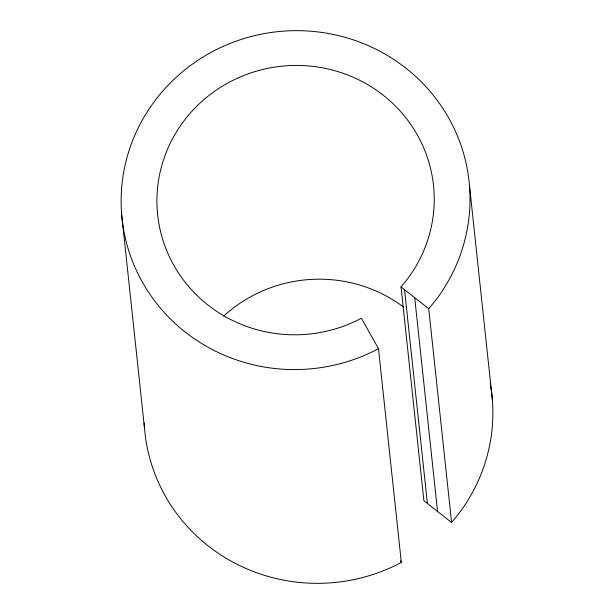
<?xml version="1.0" encoding="UTF-8"?>
<svg xmlns="http://www.w3.org/2000/svg" width="614" height="614" viewBox="0 0 614 614"><rect width="100%" height="100%" fill="white"/><g stroke="black" fill="none" stroke-linecap="round" stroke-linejoin="round"><path stroke-width="0.92" d="M490.287 383.742A174.506 169.403 -6.1 0 1 458.336 514.24L451.589 522.506L423.883 500.686L401.034 286.93L406.783 279.892A138.71 134.643 -6.1 0 0 332.45 70.05A138.71 134.643 -6.1 0 0 157.637 214.654A138.71 134.643 -6.1 0 0 358.729 319.641L361.408 318.259L378.477 348.622L401.318 562.378L397.818 564.281A174.506 169.403 -6.1 0 1 144.16 422.916M451.589 522.506L428.741 308.75L435.495 300.484A174.506 169.403 -6.1 0 0 341.983 36.487A174.506 169.403 -6.1 0 0 122.025 218.369A174.506 169.403 -6.1 0 0 374.977 350.525L378.477 348.622M401.034 286.93L428.741 308.75M400.405 560.782L401.318 562.378M469.472 185.551L492.321 399.307M414.749 298.005L437.59 511.761M404.534 289.616L427.382 503.373M121.679 214.693L144.528 428.449M223.504 316.264A138.71 134.643 -6.1 0 1 403.413 306.939"/></g></svg>
